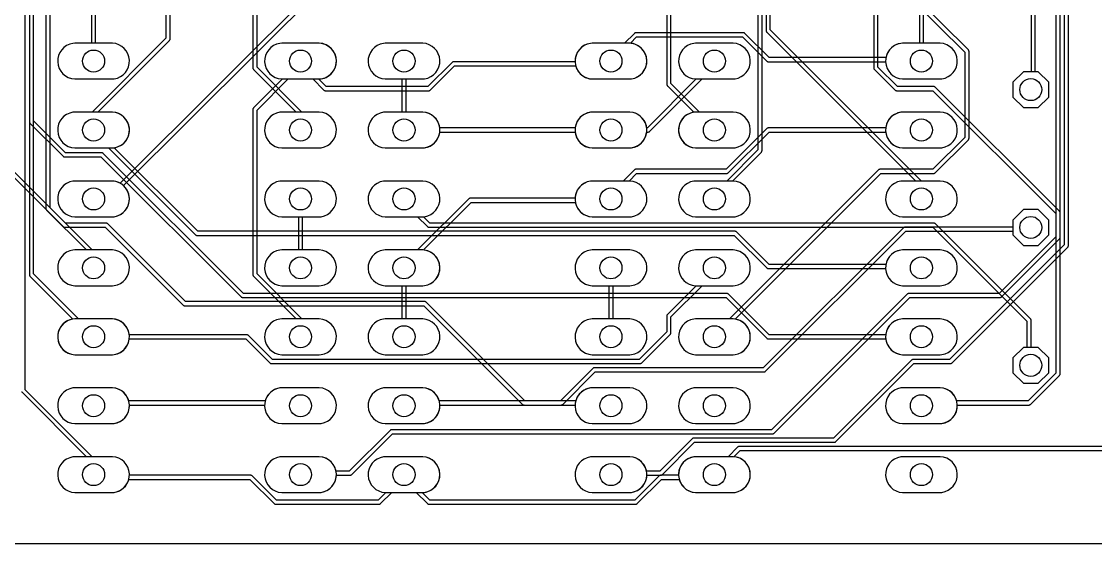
# Model space of a CAD drawing. Header units: millimetres. Extents: x 0 to 100, y 0 to 80.
# Drawn here: x 20.21 to 59.75, y 0 to 19.24 of the extents above; entities that cross this region are included whole.
import ezdxf

# ---------------------------------------------------------------- set-up
doc = ezdxf.new("R2010")
doc.units = ezdxf.units.MM

msp = doc.modelspace()

# ---------------------------------------------------------------- linework, layer by layer
at = {"layer": '16_copper'}
for points in [[(20.498, 34.442), (20.498, 15.545), (20.499, 15.536), (20.5, 15.528, 0.087654), (20.51, 15.503), (20.515, 15.498), (20.52, 15.491), (21.739, 14.272), (21.746, 14.267), (21.753, 14.261, 0.087651), (21.777, 14.251), (21.785, 14.251), (21.793, 14.249), (23.133, 14.249), (28.293, 9.09), (28.299, 9.085), (28.306, 9.08, 0.087651), (28.33, 9.07), (28.338, 9.069), (28.346, 9.068), (46.146, 9.068), (47.647, 7.566), (47.654, 7.561), (47.661, 7.556, 0.087651), (47.685, 7.546), (47.693, 7.545), (47.701, 7.544), (52.024, 7.544), (52.026, 7.523, 0.357805), (52.647, 6.96), (54.033, 6.96), (54.097, 6.966, 0.906346), (54.033, 8.28), (52.647, 8.28), (52.583, 8.274, 0.330355), (52.026, 7.717), (52.024, 7.696), (47.733, 7.696), (46.231, 9.198), (46.224, 9.203), (46.218, 9.208, 0.087651), (46.193, 9.218), (46.186, 9.219), (46.177, 9.22), (28.378, 9.22), (23.219, 14.379), (23.212, 14.385), (23.205, 14.39, 0.087651), (23.181, 14.4), (23.173, 14.401), (23.165, 14.402), (21.825, 14.402), (20.65, 15.576), (20.65, 34.411)], [(47.32, 34.563), (47.32, 14.51), (46.171, 13.36), (45.027, 13.36), (44.963, 13.354, 0.906346), (45.027, 12.04), (46.413, 12.04), (46.477, 12.046, 0.906346), (46.413, 13.36), (46.387, 13.36), (47.45, 14.424), (47.455, 14.431), (47.461, 14.437, 0.087651), (47.471, 14.462), (47.471, 14.469), (47.473, 14.478), (47.473, 34.595)], [(47.625, 34.716), (47.625, 18.898), (47.626, 18.889), (47.627, 18.881, 0.087654), (47.637, 18.856), (47.642, 18.851), (47.647, 18.844), (53.131, 13.36), (52.647, 13.36), (52.583, 13.354, 0.906346), (52.647, 12.04), (54.033, 12.04), (54.097, 12.046, 0.906346), (54.033, 13.36), (53.346, 13.36), (47.777, 18.929), (47.777, 34.747)], [(51.587, 32.614), (51.587, 17.526), (51.589, 17.518), (51.589, 17.509, 0.087654), (51.6, 17.485), (51.604, 17.479), (51.61, 17.472), (52.372, 16.71), (52.379, 16.705), (52.385, 16.7, 0.087651), (52.41, 16.69), (52.417, 16.689), (52.426, 16.688), (53.766, 16.688), (58.293, 12.16), (58.293, 6.28), (57.271, 5.258), (54.637, 5.258), (54.623, 5.303, 0.303347), (54.033, 5.74), (52.647, 5.74), (52.583, 5.734, 0.906346), (52.647, 4.42), (54.033, 4.42), (54.097, 4.426, 0.357805), (54.661, 5.048), (54.661, 5.105), (57.302, 5.105), (57.311, 5.107), (57.319, 5.107, 0.087654), (57.344, 5.118), (57.349, 5.122), (57.356, 5.128), (58.423, 6.195), (58.428, 6.201), (58.434, 6.208, 0.087651), (58.444, 6.232), (58.444, 6.24), (58.445, 6.248), (58.445, 12.192), (58.444, 12.2), (58.444, 12.209, 0.087654), (58.433, 12.233), (58.428, 12.239), (58.423, 12.246), (53.851, 16.818), (53.844, 16.823), (53.838, 16.828, 0.087651), (53.813, 16.838), (53.806, 16.839), (53.797, 16.84), (52.457, 16.84), (51.74, 17.558), (51.74, 32.582)], [(3.756, 29.664), (21.739, 11.681), (21.746, 11.676), (21.753, 11.67, 0.087651), (21.777, 11.66), (21.785, 11.66), (21.793, 11.659), (23.286, 11.659), (26.159, 8.785), (26.166, 8.78), (26.172, 8.775, 0.087651), (26.197, 8.765), (26.204, 8.764), (26.213, 8.763), (35.02, 8.763), (38.656, 5.128), (38.663, 5.123), (38.669, 5.117, 0.087651), (38.694, 5.107), (38.701, 5.107), (38.71, 5.105), (40.589, 5.105), (40.589, 5.048, 0.385742), (41.217, 4.42), (42.603, 4.42), (42.667, 4.426, 0.906346), (42.603, 5.74), (41.217, 5.74), (41.153, 5.734, 0.276737), (40.627, 5.303), (40.613, 5.258), (38.741, 5.258), (35.106, 8.893), (35.099, 8.898), (35.093, 8.904, 0.087651), (35.068, 8.914), (35.061, 8.914), (35.052, 8.915), (26.244, 8.915), (23.371, 11.789), (23.364, 11.794), (23.358, 11.799, 0.087651), (23.333, 11.809), (23.326, 11.81), (23.317, 11.811), (21.825, 11.811), (3.886, 29.75)], [(22.784, 29.686), (22.784, 18.44), (22.167, 18.44), (22.103, 18.434, 0.906346), (22.167, 17.12), (23.553, 17.12), (23.617, 17.126, 0.906346), (23.553, 18.44), (22.936, 18.44), (22.936, 29.718)], [(53.264, 29.718), (53.264, 18.44), (52.647, 18.44), (52.583, 18.434, 0.906346), (52.647, 17.12), (54.033, 17.12), (54.097, 17.126, 0.906346), (54.033, 18.44), (53.416, 18.44), (53.416, 29.686)], [(28.727, 24.689), (28.727, 17.526), (28.729, 17.518), (28.729, 17.509, 0.087654), (28.74, 17.485), (28.744, 17.479), (28.75, 17.472), (30.321, 15.9), (29.787, 15.9), (29.723, 15.894, 0.906346), (29.787, 14.58), (31.173, 14.58), (31.237, 14.586, 0.906346), (31.173, 15.9), (30.536, 15.9), (30.534, 15.903), (28.88, 17.558), (28.88, 24.657)], [(43.967, 23.286), (43.967, 16.916), (43.969, 16.908), (43.969, 16.9, 0.087654), (43.98, 16.875), (43.984, 16.869), (43.99, 16.863), (44.959, 15.893), (44.899, 15.881, 0.862607), (45.027, 14.58), (46.413, 14.58), (46.477, 14.586, 0.906346), (46.413, 15.9), (45.167, 15.9), (44.12, 16.948), (44.12, 23.317)], [(69.615, 3.581), (46.634, 3.581), (46.626, 3.58), (46.618, 3.58, 0.087654), (46.593, 3.569), (46.587, 3.564), (46.581, 3.559), (46.222, 3.2), (45.027, 3.2), (44.963, 3.194, 0.357805), (44.399, 2.572), (44.399, 2.515), (43.739, 2.515), (43.73, 2.513), (43.722, 2.513, 0.087654), (43.697, 2.502), (43.692, 2.498), (43.685, 2.492), (42.793, 1.6), (35.236, 1.6), (34.957, 1.88), (34.983, 1.88, 0.952079), (34.983, 3.2), (33.597, 3.2), (33.533, 3.194, 0.906346), (33.597, 1.88), (34.741, 1.88), (35.151, 1.47), (35.157, 1.465), (35.164, 1.46, 0.087651), (35.188, 1.45), (35.196, 1.449), (35.204, 1.448), (42.824, 1.448), (42.833, 1.449), (42.841, 1.45, 0.087654), (42.866, 1.46), (42.871, 1.465), (42.878, 1.47), (43.77, 2.362), (44.423, 2.362), (44.437, 2.317, 0.303347), (45.027, 1.88), (46.413, 1.88), (46.477, 1.886, 0.862605), (46.477, 3.194), (46.435, 3.198), (46.666, 3.429), (69.647, 3.429)]]:
    msp.add_lwpolyline(points, format="xyb", dxfattribs=at)
for points in [[(35.213, 16.689), (35.221, 16.69, 0.087654), (35.246, 16.7), (35.251, 16.705), (35.258, 16.71), (36.15, 17.602), (40.613, 17.602), (40.627, 17.557, 0.303347), (41.217, 17.12), (42.603, 17.12), (42.667, 17.126, 0.906346), (42.603, 18.44), (41.217, 18.44), (41.153, 18.434, 0.357805), (40.589, 17.812), (40.589, 17.755), (36.119, 17.755), (36.11, 17.753), (36.102, 17.753, 0.087654), (36.077, 17.742), (36.072, 17.738), (36.065, 17.732), (35.173, 16.84), (31.426, 16.84), (31.147, 17.12), (31.173, 17.12, 0.952079), (31.173, 18.44), (29.787, 18.44), (29.723, 18.434, 0.906346), (29.787, 17.12), (30.931, 17.12), (31.341, 16.71), (31.347, 16.705), (31.354, 16.7, 0.087651), (31.378, 16.69), (31.386, 16.689), (31.394, 16.688), (35.204, 16.688)], [(35.047, 17.126, 0.906346), (34.983, 18.44), (33.597, 18.44), (33.533, 18.434, 0.906346), (33.597, 17.12), (34.983, 17.12)], [(46.477, 17.126, 0.906346), (46.413, 18.44), (45.027, 18.44), (44.963, 18.434, 0.906346), (45.027, 17.12), (46.413, 17.12)], [(54.097, 9.506, 0.906346), (54.033, 10.82), (52.647, 10.82), (52.583, 10.814, 0.303347), (52.038, 10.321), (52.032, 10.287), (47.733, 10.287), (46.536, 11.484), (46.529, 11.489), (46.523, 11.494, 0.087651), (46.498, 11.504), (46.491, 11.505), (46.482, 11.506), (26.702, 11.506), (23.621, 14.587), (23.681, 14.599, 0.862607), (23.553, 15.9), (22.167, 15.9), (22.103, 15.894, 0.906346), (22.167, 14.58), (23.413, 14.58), (26.616, 11.376), (26.623, 11.371), (26.629, 11.366, 0.087651), (26.654, 11.356), (26.661, 11.355), (26.67, 11.354), (46.45, 11.354), (47.647, 10.157), (47.654, 10.152), (47.661, 10.146, 0.087651), (47.685, 10.136), (47.693, 10.136), (47.701, 10.135), (52.019, 10.135), (52.019, 10.128, 0.385742), (52.647, 9.5), (54.033, 9.5)], [(35.047, 14.586, 0.906346), (34.983, 15.9), (33.597, 15.9), (33.533, 15.894, 0.906346), (33.597, 14.58), (34.983, 14.58)], [(42.667, 14.586, 0.906346), (42.603, 15.9), (41.217, 15.9), (41.153, 15.894, 0.906346), (41.217, 14.58), (42.603, 14.58)], [(54.097, 14.586, 0.906346), (54.033, 15.9), (52.647, 15.9), (52.583, 15.894, 0.906346), (52.647, 14.58), (54.033, 14.58)], [(23.617, 12.046, 0.906346), (23.553, 13.36), (22.167, 13.36), (22.103, 13.354, 0.906346), (22.167, 12.04), (23.553, 12.04)], [(31.237, 12.046, 0.906346), (31.173, 13.36), (29.787, 13.36), (29.723, 13.354, 0.906346), (29.787, 12.04), (31.173, 12.04)], [(58.028, 6.294), (58.028, 6.841), (57.641, 7.228), (57.379, 7.228), (57.379, 8.23), (57.377, 8.238), (57.377, 8.246, 0.087654), (57.366, 8.271), (57.362, 8.277), (57.356, 8.283), (53.851, 11.789), (53.844, 11.794), (53.838, 11.799, 0.087651), (53.813, 11.809), (53.806, 11.81), (53.797, 11.811), (35.236, 11.811), (35.005, 12.042), (35.047, 12.046, 0.906346), (34.983, 13.36), (33.597, 13.36), (33.533, 13.354, 0.906346), (33.597, 12.04), (34.792, 12.04), (35.151, 11.681), (35.157, 11.676), (35.164, 11.67, 0.087651), (35.188, 11.66), (35.196, 11.66), (35.204, 11.659), (53.766, 11.659), (57.226, 8.198), (57.226, 7.228), (57.094, 7.228), (56.708, 6.841), (56.708, 6.294), (57.094, 5.908), (57.641, 5.908)], [(42.667, 12.046, 0.906346), (42.603, 13.36), (41.217, 13.36), (41.153, 13.354, 0.906346), (41.217, 12.04), (42.603, 12.04)], [(23.617, 9.506, 0.906346), (23.553, 10.82), (22.167, 10.82), (22.103, 10.814, 0.906346), (22.167, 9.5), (23.553, 9.5)], [(31.237, 9.506, 0.906346), (31.173, 10.82), (29.787, 10.82), (29.723, 10.814, 0.906346), (29.787, 9.5), (31.173, 9.5)], [(35.047, 9.506, 0.906346), (34.983, 10.82), (33.597, 10.82), (33.533, 10.814, 0.906346), (33.597, 9.5), (34.983, 9.5)], [(42.667, 9.506, 0.906346), (42.603, 10.82), (41.217, 10.82), (41.153, 10.814, 0.906346), (41.217, 9.5), (42.603, 9.5)], [(46.477, 9.506, 0.906346), (46.413, 10.82), (45.027, 10.82), (44.963, 10.814, 0.906346), (45.027, 9.5), (46.413, 9.5)], [(23.617, 6.966, 0.906346), (23.553, 8.28), (22.167, 8.28), (22.103, 8.274, 0.906346), (22.167, 6.96), (23.553, 6.96)], [(31.237, 6.966, 0.906346), (31.173, 8.28), (29.787, 8.28), (29.723, 8.274, 0.906346), (29.787, 6.96), (31.173, 6.96)], [(35.047, 6.966, 0.906346), (34.983, 8.28), (33.597, 8.28), (33.533, 8.274, 0.906346), (33.597, 6.96), (34.983, 6.96)], [(42.667, 6.966, 0.906346), (42.603, 8.28), (41.217, 8.28), (41.153, 8.274, 0.906346), (41.217, 6.96), (42.603, 6.96)], [(46.477, 6.966, 0.906346), (46.413, 8.28), (45.027, 8.28), (44.963, 8.274, 0.906346), (45.027, 6.96), (46.413, 6.96)], [(23.617, 4.426, 0.906346), (23.553, 5.74), (22.167, 5.74), (22.103, 5.734, 0.906346), (22.167, 4.42), (23.553, 4.42)], [(31.237, 4.426, 0.906346), (31.173, 5.74), (29.787, 5.74), (29.723, 5.734, 0.906346), (29.787, 4.42), (31.173, 4.42)], [(35.047, 4.426, 0.906346), (34.983, 5.74), (33.597, 5.74), (33.533, 5.734, 0.906346), (33.597, 4.42), (34.983, 4.42)], [(46.477, 4.426, 0.906346), (46.413, 5.74), (45.027, 5.74), (44.963, 5.734, 0.906346), (45.027, 4.42), (46.413, 4.42)], [(23.617, 1.886, 0.906346), (23.553, 3.2), (22.167, 3.2), (22.103, 3.194, 0.906346), (22.167, 1.88), (23.553, 1.88)], [(31.237, 1.886, 0.906346), (31.173, 3.2), (29.787, 3.2), (29.723, 3.194, 0.906346), (29.787, 1.88), (31.173, 1.88)], [(42.667, 1.886, 0.906346), (42.603, 3.2), (41.217, 3.2), (41.153, 3.194, 0.906346), (41.217, 1.88), (42.603, 1.88)], [(54.097, 1.886, 0.906346), (54.033, 3.2), (52.647, 3.2), (52.583, 3.194, 0.906346), (52.647, 1.88), (54.033, 1.88)]]:
    msp.add_lwpolyline(points, format="xyb", close=True, dxfattribs=at)
for points in [[(58.028, 16.454), (58.028, 17.001), (57.641, 17.388), (57.094, 17.388), (56.708, 17.001), (56.708, 16.454), (57.094, 16.067), (57.641, 16.067)], [(58.028, 11.374), (58.028, 11.921), (57.641, 12.308), (57.094, 12.308), (56.708, 11.921), (56.708, 11.374), (57.094, 10.988), (57.641, 10.988)]]:
    msp.add_lwpolyline(points, close=True, dxfattribs=at)
at = {"layer": '1_copper'}
for points in [[(58.598, 42.183), (58.598, 11.004), (54.375, 6.782), (53.035, 6.782), (53.027, 6.781), (53.018, 6.78, 0.087654), (52.994, 6.77), (52.988, 6.765), (52.981, 6.759), (50.108, 3.886), (44.958, 3.886), (44.95, 3.885), (44.941, 3.884, 0.087654), (44.917, 3.874), (44.911, 3.869), (44.904, 3.864), (43.707, 2.667), (43.218, 2.667), (43.212, 2.701, 0.330356), (42.603, 3.2), (41.217, 3.2), (41.153, 3.194, 0.906346), (41.217, 1.88), (42.603, 1.88), (42.667, 1.886, 0.357805), (43.231, 2.508), (43.231, 2.515), (43.739, 2.515), (43.747, 2.516), (43.756, 2.516, 0.087654), (43.78, 2.527), (43.786, 2.532), (43.793, 2.537), (44.99, 3.734), (50.14, 3.734), (50.148, 3.735), (50.156, 3.736, 0.087654), (50.181, 3.746), (50.187, 3.751), (50.193, 3.756), (53.067, 6.629), (54.407, 6.629), (54.415, 6.631), (54.424, 6.631, 0.087654), (54.448, 6.642), (54.454, 6.646), (54.461, 6.652), (58.728, 10.919), (58.733, 10.926), (58.738, 10.932, 0.087651), (58.748, 10.957), (58.749, 10.964), (58.75, 10.973), (58.75, 42.215)], [(25.527, 36.544), (25.527, 18.624), (22.806, 15.903), (22.804, 15.9), (22.167, 15.9), (22.103, 15.894, 0.906346), (22.167, 14.58), (23.553, 14.58), (23.617, 14.586, 0.906346), (23.553, 15.9), (23.019, 15.9), (25.657, 18.539), (25.662, 18.546), (25.668, 18.552, 0.087651), (25.678, 18.577), (25.678, 18.584), (25.679, 18.593), (25.679, 36.576)], [(58.293, 32.277), (58.293, 11.309), (56.204, 9.22), (52.883, 9.22), (52.874, 9.219), (52.866, 9.218, 0.087654), (52.841, 9.208), (52.836, 9.203), (52.829, 9.198), (47.822, 4.191), (33.833, 4.191), (33.824, 4.19), (33.816, 4.189, 0.087654), (33.791, 4.179), (33.786, 4.174), (33.779, 4.169), (32.277, 2.667), (31.788, 2.667), (31.782, 2.701, 0.330356), (31.173, 3.2), (29.787, 3.2), (29.723, 3.194, 0.906346), (29.787, 1.88), (31.173, 1.88), (31.237, 1.886, 0.357805), (31.801, 2.508), (31.801, 2.515), (32.309, 2.515), (32.317, 2.516), (32.326, 2.516, 0.087654), (32.35, 2.527), (32.356, 2.532), (32.363, 2.537), (33.864, 4.039), (47.854, 4.039), (47.862, 4.04), (47.87, 4.04, 0.087654), (47.895, 4.051), (47.901, 4.056), (47.907, 4.061), (52.914, 9.068), (56.236, 9.068), (56.244, 9.069), (56.252, 9.07, 0.087654), (56.277, 9.08), (56.283, 9.085), (56.289, 9.09), (58.423, 11.224), (58.428, 11.231), (58.434, 11.237, 0.087651), (58.444, 11.262), (58.444, 11.269), (58.445, 11.278), (58.445, 32.309)], [(20.205, 5.597), (20.21, 5.592), (20.215, 5.585), (22.6, 3.2), (22.167, 3.2), (22.103, 3.194, 0.906346), (22.167, 1.88), (23.553, 1.88), (23.617, 1.886, 0.276737), (24.143, 2.317), (24.157, 2.362), (28.62, 2.362), (29.512, 1.47), (29.519, 1.465), (29.525, 1.46, 0.087651), (29.55, 1.45), (29.557, 1.449), (29.566, 1.448), (33.376, 1.448), (33.384, 1.449), (33.392, 1.45, 0.087654), (33.417, 1.46), (33.423, 1.465), (33.429, 1.47), (33.839, 1.88), (34.983, 1.88), (35.047, 1.886, 0.906346), (34.983, 3.2), (33.597, 3.2), (33.533, 3.194, 0.906346), (33.597, 1.88), (33.623, 1.88), (33.344, 1.6), (29.597, 1.6), (28.705, 2.492), (28.698, 2.497), (28.692, 2.503, 0.087651), (28.667, 2.513), (28.66, 2.513), (28.651, 2.515), (24.181, 2.515), (24.181, 2.572, 0.385742), (23.553, 3.2), (22.815, 3.2), (20.345, 5.67), (20.345, 29.077)], [(20.498, 24.689), (20.498, 9.906), (20.499, 9.898), (20.5, 9.889, 0.087654), (20.51, 9.865), (20.515, 9.859), (20.52, 9.852), (22.099, 8.273), (22.039, 8.261, 0.862607), (22.167, 6.96), (23.553, 6.96), (23.617, 6.966, 0.330355), (24.174, 7.523), (24.176, 7.544), (28.467, 7.544), (29.359, 6.652), (29.366, 6.647), (29.373, 6.641, 0.087651), (29.397, 6.631), (29.405, 6.631), (29.413, 6.629), (42.977, 6.629), (42.985, 6.631), (42.994, 6.631, 0.087654), (43.018, 6.642), (43.024, 6.646), (43.031, 6.652), (44.097, 7.719), (44.103, 7.725), (44.108, 7.732, 0.087651), (44.118, 7.756), (44.119, 7.764), (44.12, 7.772), (44.12, 8.35), (45.269, 9.5), (46.413, 9.5), (46.477, 9.506, 0.906346), (46.413, 10.82), (45.027, 10.82), (44.963, 10.814, 0.906346), (45.027, 9.5), (45.053, 9.5), (43.99, 8.436), (43.985, 8.429), (43.979, 8.423, 0.087651), (43.969, 8.398), (43.969, 8.391), (43.967, 8.382), (43.967, 7.804), (42.945, 6.782), (29.445, 6.782), (28.553, 7.674), (28.546, 7.679), (28.539, 7.684, 0.087651), (28.515, 7.694), (28.507, 7.695), (28.499, 7.696), (24.176, 7.696), (24.174, 7.717, 0.357805), (23.553, 8.28), (22.307, 8.28), (20.65, 9.938), (20.65, 24.657)], [(31.188, 20.628), (23.839, 13.279), (23.803, 13.298, 0.098491), (23.553, 13.36), (22.167, 13.36), (22.103, 13.354, 0.906346), (22.167, 12.04), (23.553, 12.04), (23.617, 12.046, 0.632777), (23.965, 13.189), (31.274, 20.498)], [(21.107, 19.812), (21.107, 12.344), (21.109, 12.336), (21.109, 12.328, 0.087654), (21.12, 12.303), (21.124, 12.297), (21.13, 12.291), (22.6, 10.82), (22.167, 10.82), (22.103, 10.814, 0.906346), (22.167, 9.5), (23.553, 9.5), (23.617, 9.506, 0.906346), (23.553, 10.82), (22.815, 10.82), (21.26, 12.376), (21.26, 19.78)], [(52.981, 20.063), (54.94, 18.104), (54.94, 14.967), (53.766, 13.792), (51.816, 13.792), (51.808, 13.791), (51.799, 13.79, 0.087654), (51.775, 13.78), (51.769, 13.775), (51.762, 13.77), (46.273, 8.28), (45.027, 8.28), (44.963, 8.274, 0.906346), (45.027, 6.96), (46.413, 6.96), (46.477, 6.966, 0.860152), (46.481, 8.273), (51.848, 13.64), (53.797, 13.64), (53.806, 13.641), (53.814, 13.642, 0.087654), (53.839, 13.652), (53.844, 13.657), (53.851, 13.662), (55.07, 14.881), (55.075, 14.888), (55.081, 14.895, 0.087651), (55.091, 14.919), (55.091, 14.927), (55.093, 14.935), (55.093, 18.136), (55.091, 18.144), (55.091, 18.152, 0.087654), (55.08, 18.177), (55.076, 18.183), (55.07, 18.189), (53.111, 20.148)]]:
    msp.add_lwpolyline(points, format="xyb", dxfattribs=at)
msp.add_lwpolyline([(57.379, 21.148), (57.379, 17.388), (57.094, 17.388), (56.708, 17.001), (56.708, 16.454), (57.094, 16.067), (57.641, 16.067), (58.028, 16.454), (58.028, 17.001), (57.641, 17.388), (57.531, 17.388), (57.531, 21.148)], dxfattribs=at)
for points in [[(42.667, 17.126, 0.862605), (42.667, 18.434), (42.625, 18.438), (42.856, 18.669), (46.755, 18.669), (47.647, 17.777), (47.654, 17.772), (47.661, 17.766, 0.087651), (47.685, 17.756), (47.693, 17.756), (47.701, 17.755), (52.019, 17.755), (52.019, 17.748, 0.385742), (52.647, 17.12), (54.033, 17.12), (54.097, 17.126, 0.906346), (54.033, 18.44), (52.647, 18.44), (52.583, 18.434, 0.303347), (52.038, 17.941), (52.032, 17.907), (47.733, 17.907), (46.841, 18.799), (46.834, 18.804), (46.827, 18.81, 0.087651), (46.803, 18.82), (46.795, 18.82), (46.787, 18.821), (42.824, 18.821), (42.816, 18.82), (42.808, 18.82, 0.087654), (42.783, 18.809), (42.777, 18.804), (42.771, 18.799), (42.412, 18.44), (41.217, 18.44), (41.153, 18.434, 0.906346), (41.217, 17.12), (42.603, 17.12)], [(23.617, 17.126, 0.906346), (23.553, 18.44), (22.167, 18.44), (22.103, 18.434, 0.906346), (22.167, 17.12), (23.553, 17.12)], [(31.237, 6.966, 0.906346), (31.173, 8.28), (30.536, 8.28), (30.534, 8.283), (28.88, 9.938), (28.88, 15.97), (30.029, 17.12), (31.173, 17.12), (31.237, 17.126, 0.906346), (31.173, 18.44), (29.787, 18.44), (29.723, 18.434, 0.906346), (29.787, 17.12), (29.813, 17.12), (28.75, 16.056), (28.745, 16.049), (28.739, 16.043, 0.087651), (28.729, 16.018), (28.729, 16.011), (28.727, 16.002), (28.727, 9.906), (28.729, 9.898), (28.729, 9.889, 0.087654), (28.74, 9.865), (28.744, 9.859), (28.75, 9.852), (30.321, 8.28), (29.787, 8.28), (29.723, 8.274, 0.906346), (29.787, 6.96), (31.173, 6.96)], [(35.047, 14.586, 0.330355), (35.604, 15.143), (35.606, 15.164), (40.594, 15.164), (40.596, 15.143, 0.357805), (41.217, 14.58), (42.603, 14.58), (42.667, 14.586, 0.330355), (43.224, 15.143), (43.226, 15.164), (43.282, 15.164, 0.14431), (43.323, 15.176), (43.329, 15.181), (43.335, 15.186), (45.269, 17.12), (46.413, 17.12), (46.477, 17.126, 0.906346), (46.413, 18.44), (45.027, 18.44), (44.963, 18.434, 0.906346), (45.027, 17.12), (45.053, 17.12), (43.25, 15.316), (43.226, 15.316), (43.224, 15.337), (43.212, 15.401, 0.330356), (42.603, 15.9), (41.217, 15.9), (41.153, 15.894, 0.330355), (40.596, 15.337), (40.594, 15.316), (35.606, 15.316), (35.604, 15.337, 0.357805), (34.983, 15.9), (34.366, 15.9), (34.366, 17.12), (34.983, 17.12), (35.047, 17.126, 0.906346), (34.983, 18.44), (33.597, 18.44), (33.533, 18.434, 0.906346), (33.597, 17.12), (34.214, 17.12), (34.214, 15.9), (33.597, 15.9), (33.533, 15.894, 0.906346), (33.597, 14.58), (34.983, 14.58)], [(31.237, 14.586, 0.906346), (31.173, 15.9), (29.787, 15.9), (29.723, 15.894, 0.906346), (29.787, 14.58), (31.173, 14.58)], [(35.047, 6.966, 0.906346), (34.983, 8.28), (34.366, 8.28), (34.366, 9.5), (34.983, 9.5), (35.047, 9.506, 0.862605), (35.047, 10.814), (35.005, 10.818), (36.76, 12.573), (40.602, 12.573), (40.608, 12.539, 0.330356), (41.217, 12.04), (42.603, 12.04), (42.667, 12.046, 0.906346), (42.603, 13.36), (42.577, 13.36), (42.856, 13.64), (46.177, 13.64), (46.186, 13.641), (46.194, 13.642, 0.087654), (46.219, 13.652), (46.224, 13.657), (46.231, 13.662), (47.733, 15.164), (52.024, 15.164), (52.026, 15.143, 0.357805), (52.647, 14.58), (54.033, 14.58), (54.097, 14.586, 0.906346), (54.033, 15.9), (52.647, 15.9), (52.583, 15.894, 0.330355), (52.026, 15.337), (52.024, 15.316), (47.701, 15.316), (47.693, 15.315), (47.684, 15.314, 0.087654), (47.66, 15.304), (47.654, 15.299), (47.647, 15.294), (46.146, 13.792), (42.824, 13.792), (42.816, 13.791), (42.808, 13.79, 0.087654), (42.783, 13.78), (42.777, 13.775), (42.771, 13.77), (42.361, 13.36), (41.217, 13.36), (41.153, 13.354, 0.357805), (40.589, 12.732), (40.589, 12.725), (36.728, 12.725), (36.72, 12.724), (36.712, 12.724, 0.087654), (36.687, 12.713), (36.681, 12.708), (36.675, 12.703), (34.792, 10.82), (33.597, 10.82), (33.533, 10.814, 0.906346), (33.597, 9.5), (34.214, 9.5), (34.214, 8.28), (33.597, 8.28), (33.533, 8.274, 0.906346), (33.597, 6.96), (34.983, 6.96)], [(46.477, 14.586, 0.906346), (46.413, 15.9), (45.027, 15.9), (44.963, 15.894, 0.906346), (45.027, 14.58), (46.413, 14.58)], [(31.237, 9.506, 0.906346), (31.173, 10.82), (30.556, 10.82), (30.556, 12.04), (31.173, 12.04), (31.237, 12.046, 0.906346), (31.173, 13.36), (29.787, 13.36), (29.723, 13.354, 0.906346), (29.787, 12.04), (30.404, 12.04), (30.404, 10.82), (29.787, 10.82), (29.723, 10.814, 0.906346), (29.787, 9.5), (31.173, 9.5)], [(35.047, 12.046, 0.906346), (34.983, 13.36), (33.597, 13.36), (33.533, 13.354, 0.906346), (33.597, 12.04), (34.983, 12.04)], [(46.477, 12.046, 0.906346), (46.413, 13.36), (45.027, 13.36), (44.963, 13.354, 0.906346), (45.027, 12.04), (46.413, 12.04)], [(54.097, 12.046, 0.906346), (54.033, 13.36), (52.647, 13.36), (52.583, 13.354, 0.906346), (52.647, 12.04), (54.033, 12.04)], [(35.047, 4.426, 0.357805), (35.611, 5.048), (35.611, 5.105), (40.081, 5.105), (40.09, 5.107), (40.098, 5.107, 0.087654), (40.123, 5.118), (40.128, 5.122), (40.135, 5.128), (41.332, 6.325), (47.549, 6.325), (47.557, 6.326), (47.566, 6.326, 0.087654), (47.59, 6.337), (47.596, 6.342), (47.603, 6.347), (52.762, 11.506), (56.708, 11.506), (56.708, 11.374), (57.094, 10.988), (57.641, 10.988), (58.028, 11.374), (58.028, 11.921), (57.641, 12.308), (57.094, 12.308), (56.708, 11.921), (56.708, 11.659), (52.73, 11.659), (52.722, 11.657), (52.714, 11.657, 0.087654), (52.689, 11.646), (52.683, 11.642), (52.677, 11.636), (47.517, 6.477), (41.3, 6.477), (41.292, 6.476), (41.284, 6.475, 0.087654), (41.259, 6.465), (41.253, 6.46), (41.247, 6.455), (40.05, 5.258), (35.587, 5.258), (35.573, 5.303, 0.303347), (34.983, 5.74), (33.597, 5.74), (33.533, 5.734, 0.906346), (33.597, 4.42), (34.983, 4.42)], [(42.667, 6.966, 0.906346), (42.603, 8.28), (41.986, 8.28), (41.986, 9.5), (42.603, 9.5), (42.667, 9.506, 0.906346), (42.603, 10.82), (41.217, 10.82), (41.153, 10.814, 0.906346), (41.217, 9.5), (41.834, 9.5), (41.834, 8.28), (41.217, 8.28), (41.153, 8.274, 0.906346), (41.217, 6.96), (42.603, 6.96)], [(54.097, 9.506, 0.906346), (54.033, 10.82), (52.647, 10.82), (52.583, 10.814, 0.906346), (52.647, 9.5), (54.033, 9.5)], [(54.097, 6.966, 0.906346), (54.033, 8.28), (52.647, 8.28), (52.583, 8.274, 0.906346), (52.647, 6.96), (54.033, 6.96)], [(23.617, 4.426, 0.357805), (24.181, 5.048), (24.181, 5.105), (29.159, 5.105), (29.159, 5.048, 0.385742), (29.787, 4.42), (31.173, 4.42), (31.237, 4.426, 0.906346), (31.173, 5.74), (29.787, 5.74), (29.723, 5.734, 0.276737), (29.197, 5.303), (29.183, 5.258), (24.157, 5.258), (24.143, 5.303, 0.303347), (23.553, 5.74), (22.167, 5.74), (22.103, 5.734, 0.906346), (22.167, 4.42), (23.553, 4.42)], [(42.667, 4.426, 0.906346), (42.603, 5.74), (41.217, 5.74), (41.153, 5.734, 0.906346), (41.217, 4.42), (42.603, 4.42)], [(46.477, 4.426, 0.906346), (46.413, 5.74), (45.027, 5.74), (44.963, 5.734, 0.906346), (45.027, 4.42), (46.413, 4.42)], [(54.097, 4.426, 0.906346), (54.033, 5.74), (52.647, 5.74), (52.583, 5.734, 0.906346), (52.647, 4.42), (54.033, 4.42)], [(46.477, 1.886, 0.906346), (46.413, 3.2), (45.027, 3.2), (44.963, 3.194, 0.906346), (45.027, 1.88), (46.413, 1.88)], [(54.097, 1.886, 0.906346), (54.033, 3.2), (52.647, 3.2), (52.583, 3.194, 0.906346), (52.647, 1.88), (54.033, 1.88)]]:
    msp.add_lwpolyline(points, format="xyb", close=True, dxfattribs=at)
msp.add_lwpolyline([(58.028, 6.294), (58.028, 6.841), (57.641, 7.228), (57.094, 7.228), (56.708, 6.841), (56.708, 6.294), (57.094, 5.908), (57.641, 5.908)], close=True, dxfattribs=at)
at = {"layer": 'drills_PTH'}
for centre in [(22.86, 17.78), (30.48, 17.78), (34.29, 17.78), (41.91, 17.78), (45.72, 17.78), (53.34, 17.78), (57.368, 16.728), (22.86, 15.24), (30.48, 15.24), (34.29, 15.24), (41.91, 15.24), (45.72, 15.24), (53.34, 15.24), (22.86, 12.7), (30.48, 12.7), (34.29, 12.7), (41.91, 12.7), (45.72, 12.7), (53.34, 12.7), (57.368, 11.648), (22.86, 10.16), (30.48, 10.16), (34.29, 10.16), (41.91, 10.16), (45.72, 10.16), (53.34, 10.16), (22.86, 7.62), (30.48, 7.62), (34.29, 7.62), (41.91, 7.62), (45.72, 7.62), (53.34, 7.62), (57.368, 6.568), (22.86, 5.08), (30.48, 5.08), (34.29, 5.08), (41.91, 5.08), (45.72, 5.08), (53.34, 5.08), (22.86, 2.54), (30.48, 2.54), (34.29, 2.54), (41.91, 2.54), (45.72, 2.54), (53.34, 2.54)]:
    msp.add_circle(centre, 0.406, dxfattribs=at)
at = {"layer": 'outline'}
msp.add_lwpolyline([(0, 0), (100, 0), (100, 80), (0, 80), (0, 0)], close=True, dxfattribs=at)

doc.saveas('drawing.dxf')
